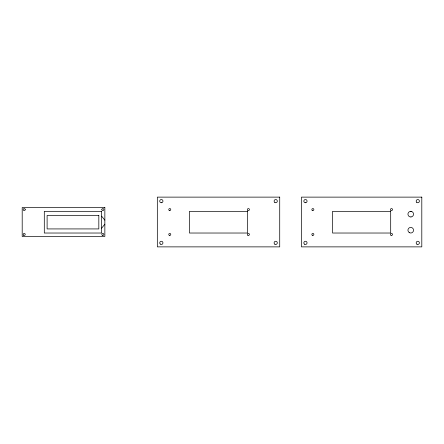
<?xml version="1.0" encoding="UTF-8"?>
<svg xmlns="http://www.w3.org/2000/svg" width="444" height="444" viewBox="0 0 444 444"><rect width="100%" height="100%" fill="white"/><g stroke="black" fill="none" stroke-linecap="round" stroke-linejoin="round"><path stroke-width="0.67" d="M101.632 228.199L104.851 224.192M410.522 211.355L411.255 211.394M101.632 216.161L104.851 220.169M101.859 209.374L101.843 209.635A1.005 1.005 0 0 0 102.653 210.55L102.914 210.561A1.005 1.005 0 0 0 103.846 209.579A1.005 1.005 0 0 0 102.947 208.563A1.005 1.005 0 0 0 101.859 209.374M25.208 209.524L25.186 209.784A1.005 1.005 0 0 1 24.242 210.567L23.982 210.539A1.005 1.005 0 0 1 23.21 209.424A1.005 1.005 0 0 1 24.254 208.563A1.005 1.005 0 0 1 25.208 209.524M161.572 202.725L161.155 202.73A1.604 1.604 0 0 1 159.735 201.088A1.604 1.604 0 0 1 161.25 199.534A1.604 1.604 0 0 1 162.931 200.904L162.937 201.326A1.604 1.604 0 0 1 161.572 202.725M305.683 202.725L305.261 202.73A1.604 1.604 0 0 1 303.846 201.088A1.604 1.604 0 0 1 305.361 199.534A1.604 1.604 0 0 1 307.037 200.904L307.043 201.326A1.604 1.604 0 0 1 305.683 202.725M279.72 197.125L157.326 197.125L157.326 246.875L279.72 246.875L279.72 197.125M421.8 197.125L301.437 197.125L301.437 246.875L421.8 246.875L421.8 197.125M104.851 207.559L22.2 207.559L22.2 236.441L104.851 236.441L104.851 207.559M101.632 211.338L44.3 211.338L44.3 233.028L101.632 233.028L101.632 211.338M247.591 211.338L189.455 211.338L189.455 233.028L247.591 233.028L247.591 211.338M390.687 211.338L332.55 211.338L332.55 233.028L390.687 233.028L390.687 211.338M98.823 215.434L47.108 215.434L47.108 228.926L98.823 228.926L98.823 215.434M410.972 216.955L410.239 216.922A2.808 2.808 0 0 1 408.458 212.532A2.808 2.808 0 0 1 413.186 212.77A2.808 2.808 0 0 1 410.972 216.955M304.645 244.25A1.604 1.604 0 0 0 307.054 242.862A1.604 1.604 0 0 0 304.645 241.475A1.604 1.604 0 0 0 304.645 244.25M390.842 210.323A1.005 1.005 0 0 0 392.479 209.751A1.005 1.005 0 0 0 391.17 208.613A1.005 1.005 0 0 0 390.842 210.323M390.998 235.303A1.005 1.005 0 0 0 392.502 234.438A1.005 1.005 0 0 0 390.998 233.566A1.005 1.005 0 0 0 390.998 235.303M312.154 210.273A1.005 1.005 0 0 0 313.83 209.823A1.005 1.005 0 0 0 312.604 208.597A1.005 1.005 0 0 0 312.154 210.273M416.655 202.27A1.604 1.604 0 0 0 419.336 201.554A1.604 1.604 0 0 0 417.371 199.589A1.604 1.604 0 0 0 416.655 202.27M416.988 244.25A1.604 1.604 0 0 0 419.391 242.862A1.604 1.604 0 0 0 416.988 241.475A1.604 1.604 0 0 0 416.988 244.25M312.36 235.303A1.005 1.005 0 0 0 313.864 234.438A1.005 1.005 0 0 0 312.36 233.566A1.005 1.005 0 0 0 312.36 235.303M409.34 232.639A2.808 2.808 0 0 0 413.553 230.203A2.808 2.808 0 0 0 409.34 227.772A2.808 2.808 0 0 0 409.34 232.639M23.704 235.303A1.005 1.005 0 0 0 25.208 234.438A1.005 1.005 0 0 0 23.704 233.566A1.005 1.005 0 0 0 23.704 235.303M102.342 235.303A1.005 1.005 0 0 0 103.846 234.438A1.005 1.005 0 0 0 102.342 233.566A1.005 1.005 0 0 0 102.342 235.303M160.206 244A1.604 1.604 0 0 0 162.893 243.279A1.604 1.604 0 0 0 160.928 241.314A1.604 1.604 0 0 0 160.206 244M247.746 210.323A1.005 1.005 0 0 0 249.389 209.751A1.005 1.005 0 0 0 248.074 208.613A1.005 1.005 0 0 0 247.746 210.323M247.902 235.303A1.005 1.005 0 0 0 249.406 234.438A1.005 1.005 0 0 0 247.902 233.566A1.005 1.005 0 0 0 247.902 235.303M169.264 210.428A1.005 1.005 0 0 0 170.768 209.562A1.005 1.005 0 0 0 169.264 208.697A1.005 1.005 0 0 0 169.264 210.428M274.908 202.525A1.604 1.604 0 0 0 277.311 201.138A1.604 1.604 0 0 0 274.908 199.75A1.604 1.604 0 0 0 274.908 202.525M274.908 244.25A1.604 1.604 0 0 0 277.311 242.862A1.604 1.604 0 0 0 274.908 241.475A1.604 1.604 0 0 0 274.908 244.25M169.264 235.303A1.005 1.005 0 0 0 170.768 234.438A1.005 1.005 0 0 0 169.264 233.566A1.005 1.005 0 0 0 169.264 235.303"/></g></svg>
